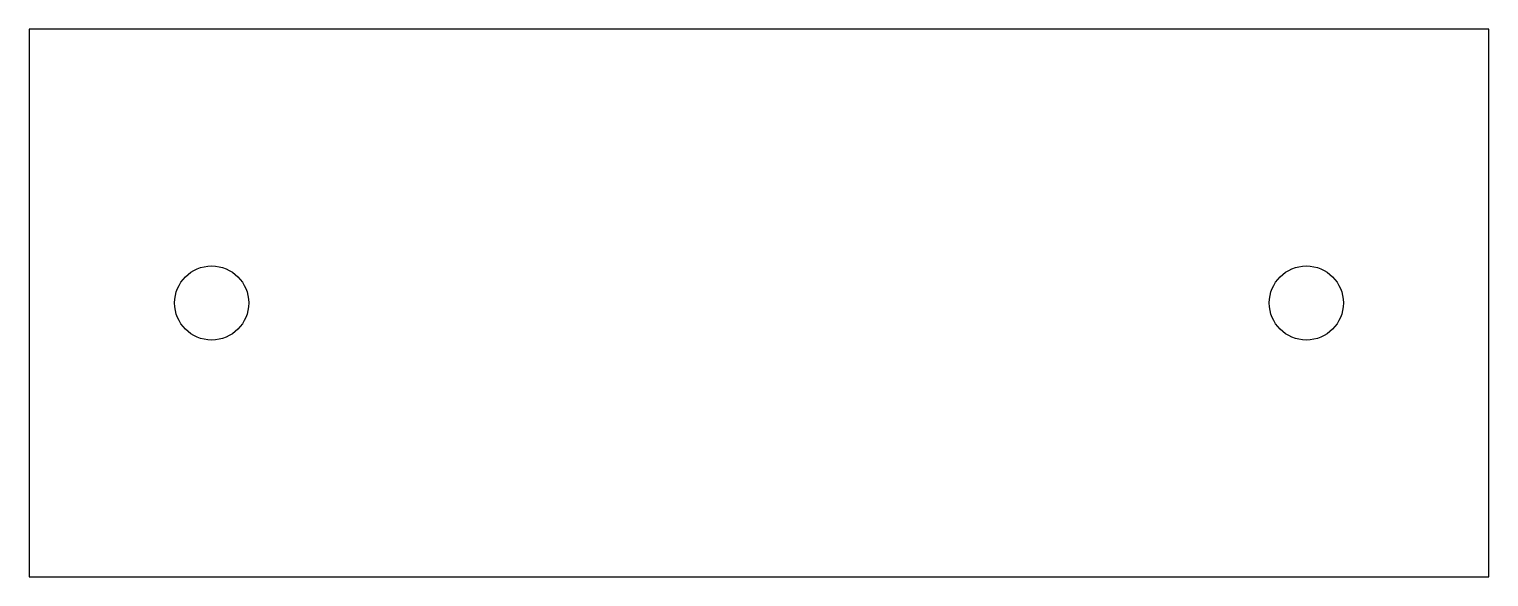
# Model space of a CAD drawing. Header units: millimetres. Extents: x -4 to 4, y -1.5 to 1.5.
import ezdxf

# ---------------------------------------------------------------- set-up
doc = ezdxf.new("R2010")
doc.units = ezdxf.units.MM

msp = doc.modelspace()

# ---------------------------------------------------------------- linework, layer by layer
for p, q in [((-4, 1.5), (-4, -1.5)), ((4, 1.5), (-4, 1.5)), ((4, -1.5), (4, 1.5)), ((-4, -1.5), (4, -1.5))]:
    msp.add_line(p, q)
for centre in [(-3, 0), (3, 0)]:
    msp.add_circle(centre, 0.203)

doc.saveas('drawing.dxf')
